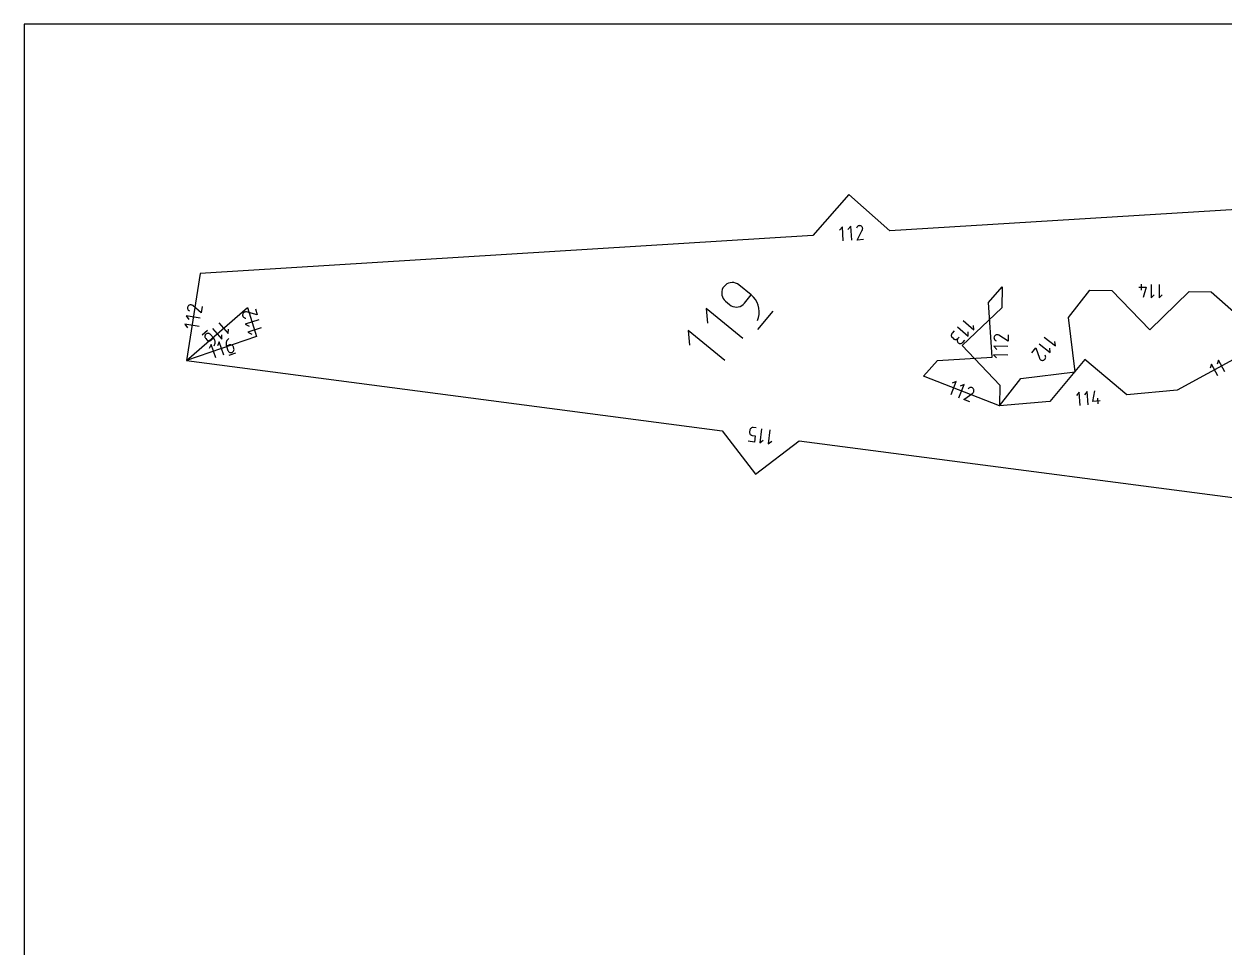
# Model space of a CAD drawing. Extents: x -2 to 214, y 3 to 282.
# Drawn here: x -1.51 to 47.75, y 244.54 to 282.42 of the extents above; entities that cross this region are included whole.
import ezdxf

# ---------------------------------------------------------------- set-up
doc = ezdxf.new("R2010")
doc.units = 0
doc.layers.add('Layer_1', color=7, linetype='CONTINUOUS')

msp = doc.modelspace()

# ---------------------------------------------------------------- linework, layer by layer
at = {"layer": 'Layer_1', "color": 5}
for points in [[(-1.511918, 3.023787), (214.388082, 3.023787), (214.388082, 282.423787), (-1.511918, 282.423787), (-1.511918, 3.023787)], [(59.136664, 275.494586), (34.006257, 273.942575), (32.323923, 275.429202), (30.837297, 273.746864), (5.706889, 272.194854), (5.155582, 268.630373), (7.65418, 270.806984), (8.027825, 269.611744), (5.155582, 268.630373), (27.129644, 265.749844), (28.497343, 263.969473), (30.277713, 265.337168), (52.251775, 262.456639)], [(49.475605, 269.415131), (45.793635, 267.406813), (43.726174, 267.224194), (42.005151, 268.665859), (40.563489, 266.944833), (38.496024, 266.762214), (35.387682, 267.981615), (35.952606, 268.623797), (38.193084, 268.767194), (38.049687, 271.007672), (38.614611, 271.649855), (38.593822, 270.793067), (36.968285, 269.244538), (38.516814, 267.619002), (38.496024, 266.762214), (39.373626, 267.883818), (41.602152, 268.155806), (41.33016, 270.384335), (42.207762, 271.505935), (43.103863, 271.494565), (44.671096, 269.887056), (46.278609, 271.454289), (47.174711, 271.442922), (49.475605, 269.415131)]]:
    msp.add_lwpolyline(points, dxfattribs=at)
at = {"layer": 'Layer_1', "color": 1}
for points in [[(32.093249, 273.533286), (32.057424, 274.113362), (31.936432, 273.976403)], [(32.439737, 273.554685), (32.403912, 274.134761), (32.28292, 273.997802)], [(32.914918, 273.584026), (32.657291, 273.568115), (32.871681, 273.966056), (32.871681, 273.966056), (32.871942, 273.966409), (32.872189, 273.966761), (32.872433, 273.967149), (32.872666, 273.967538), (32.872891, 273.967926), (32.87311, 273.968349), (32.873325, 273.968772), (32.87354, 273.969231), (32.873752, 273.969725), (32.873752, 273.969725), (32.882279, 273.991438), (32.886667, 274.013667), (32.887091, 274.035934), (32.883739, 274.057746), (32.876751, 274.078624), (32.866316, 274.098076), (32.852603, 274.115623), (32.835779, 274.130771), (32.81602, 274.143044), (32.81602, 274.143044), (32.794261, 274.151426), (32.772004, 274.155727), (32.749726, 274.156115), (32.727917, 274.152728), (32.707058, 274.145729), (32.687627, 274.135276), (32.670108, 274.121529), (32.654984, 274.104645), (32.642736, 274.08478), (32.627824, 274.051287)], [(28.57452, 270.262161), (28.57452, 270.262161), (28.617262, 270.387305), (28.640994, 270.514863), (28.646197, 270.64291), (28.633363, 270.769533), (28.602968, 270.892815), (28.555512, 271.010836), (28.491472, 271.121686), (28.411335, 271.223445), (28.315592, 271.314194), (27.811955, 271.726351), (27.811955, 271.726351), (27.747207, 271.770321), (27.677674, 271.801235), (27.605076, 271.819251), (27.531137, 271.824543), (27.457583, 271.817265), (27.386139, 271.797591), (27.318525, 271.765682), (27.256472, 271.721705), (27.201699, 271.665825), (27.201699, 271.665825), (27.15786, 271.601203), (27.12708, 271.531741), (27.109194, 271.459175), (27.104026, 271.385236), (27.111413, 271.311657), (27.131183, 271.240174), (27.163162, 271.172525), (27.207189, 271.11044), (27.263086, 271.055653), (27.430998, 270.918243), (27.430998, 270.918243), (27.495754, 270.87429), (27.565314, 270.843422), (27.637941, 270.825466), (27.711904, 270.820238), (27.785476, 270.827565), (27.856917, 270.847267), (27.924502, 270.879169), (27.986492, 270.923086), (28.041159, 270.978847), (28.315592, 271.314194)], [(44.217008, 271.631609), (44.519222, 271.627774), (44.393157, 271.206025)], [(44.309132, 271.751462), (44.305957, 271.509731)], [(44.724845, 271.746188), (44.717931, 271.201904), (44.840468, 271.321404)], [(45.049951, 271.74206), (45.043037, 271.19778), (45.165571, 271.31728)], [(5.718418, 270.368245), (5.144068, 270.457078), (5.252039, 270.309638)], [(5.791193, 270.838734), (5.751741, 270.583651), (5.408739, 270.878047), (5.408739, 270.878047), (5.408436, 270.878382), (5.408125, 270.878707), (5.407808, 270.879021), (5.40748, 270.879331), (5.407141, 270.879638), (5.406785, 270.879938), (5.406411, 270.880242), (5.406016, 270.880545), (5.405596, 270.880855), (5.405596, 270.880855), (5.386207, 270.89382), (5.365425, 270.902855), (5.343765, 270.908026), (5.321737, 270.909402), (5.299847, 270.907039), (5.278617, 270.900996), (5.258548, 270.891344), (5.240154, 270.878143), (5.223947, 270.86146), (5.223947, 270.86146), (5.211113, 270.841979), (5.20216, 270.821151), (5.197037, 270.79947), (5.195693, 270.777439), (5.198081, 270.755566), (5.204146, 270.734354), (5.213837, 270.714302), (5.227104, 270.695922), (5.243893, 270.679716), (5.273431, 270.657999)], [(7.976295, 270.750515), (8.053313, 270.504156), (7.615668, 270.617232), (7.615668, 270.617232), (7.615248, 270.617401), (7.614824, 270.617553), (7.614401, 270.617697), (7.613971, 270.617831), (7.613533, 270.617955), (7.613078, 270.618071), (7.612609, 270.618177), (7.612122, 270.618276), (7.611611, 270.618368), (7.611611, 270.618368), (7.58849, 270.621472), (7.565852, 270.62041), (7.544131, 270.615507), (7.523755, 270.607026), (7.505153, 270.595254), (7.488756, 270.580469), (7.474997, 270.56296), (7.464305, 270.543004), (7.457108, 270.520888), (7.457108, 270.520888), (7.454169, 270.497753), (7.455312, 270.475112), (7.460272, 270.453391), (7.468774, 270.433025), (7.480561, 270.414441), (7.495353, 270.398072), (7.512889, 270.384345), (7.532899, 270.373695), (7.555113, 270.366548), (7.591199, 270.360074)], [(27.974096, 269.528464), (26.463942, 270.764308), (26.525019, 270.153763)], [(28.591894, 269.898242), (29.209816, 270.653321)], [(5.665357, 270.025175), (5.091006, 270.114008), (5.198978, 269.966568)], [(6.475698, 270.165796), (6.857485, 269.72753), (6.870015, 269.909866)], [(8.118344, 270.296112), (7.563633, 270.122704), (7.72554, 270.037946)], [(8.221923, 269.96478), (7.667215, 269.791368), (7.829119, 269.70661)], [(36.782879, 270.007618), (37.219286, 269.623714), (37.207592, 269.806104)], [(37.012192, 270.268292), (37.448599, 269.884385), (37.436901, 270.066775)], [(6.014049, 269.859994), (5.794918, 269.669099)], [(6.28518, 269.228981), (6.28518, 269.228981), (6.303955, 269.263719), (6.317269, 269.30009), (6.325168, 269.337513), (6.327697, 269.375401), (6.3249, 269.413173), (6.316824, 269.450253), (6.303511, 269.486053), (6.285004, 269.519994), (6.261354, 269.551494), (6.13446, 269.697159), (6.13446, 269.697159), (6.117639, 269.713299), (6.098751, 269.725833), (6.078322, 269.73473), (6.056863, 269.739958), (6.034892, 269.741475), (6.012931, 269.739252), (5.991493, 269.733259), (5.971099, 269.723455), (5.952264, 269.70981), (5.952264, 269.70981), (5.936128, 269.692993), (5.923601, 269.674119), (5.914718, 269.6537), (5.909511, 269.632255), (5.908019, 269.610295), (5.910266, 269.588334), (5.916295, 269.566889), (5.926134, 269.546473), (5.939818, 269.5276), (5.982052, 269.479118), (5.982052, 269.479118), (5.998862, 269.462985), (6.017715, 269.450461), (6.038102, 269.441586), (6.059515, 269.436386), (6.081437, 269.434904), (6.103359, 269.437162), (6.124772, 269.443194), (6.14517, 269.453037), (6.164033, 269.466725), (6.261354, 269.551504)], [(6.213919, 269.93775), (6.595706, 269.499487), (6.608237, 269.68182)], [(6.887531, 269.529247), (6.887531, 269.529247), (6.857026, 269.504175), (6.830956, 269.475526), (6.809507, 269.443865), (6.792852, 269.40974), (6.781172, 269.373708), (6.774642, 269.336327), (6.773446, 269.29815), (6.777757, 269.259732), (6.787755, 269.221632), (6.850214, 269.038823), (6.850214, 269.038823), (6.859693, 269.017526), (6.872442, 268.998782), (6.888, 268.982826), (6.905893, 268.969883), (6.925662, 268.960174), (6.946836, 268.953934), (6.968948, 268.951394), (6.991537, 268.95277), (7.014132, 268.958287), (7.014132, 268.958287), (7.035426, 268.967763), (7.054151, 268.980509), (7.07009, 268.996059), (7.083012, 269.013948), (7.092692, 269.033718), (7.098908, 269.054899), (7.101427, 269.077032), (7.10003, 269.099652), (7.094491, 269.122293), (7.073702, 269.183141), (7.073702, 269.183141), (7.06423, 269.204427), (7.051505, 269.223146), (7.035983, 269.239066), (7.018122, 269.251971), (6.998388, 269.26163), (6.977235, 269.267821), (6.95513, 269.270326), (6.932528, 269.268915), (6.90989, 269.263369), (6.787755, 269.221639)], [(27.235908, 268.626429), (25.725755, 269.862277), (25.786831, 269.251728)], [(36.638942, 269.843967), (36.553694, 269.747059), (36.553694, 269.747059), (36.539925, 269.728253), (36.530001, 269.707887), (36.523894, 269.68648), (36.521566, 269.664545), (36.522977, 269.642598), (36.528078, 269.621157), (36.536848, 269.600734), (36.549241, 269.58185), (36.565233, 269.565019), (36.613754, 269.522333), (36.613754, 269.522333), (36.632479, 269.508627), (36.652785, 269.498743), (36.674157, 269.49265), (36.696075, 269.490322), (36.718024, 269.491733), (36.739487, 269.496845), (36.759945, 269.505632), (36.778882, 269.518064), (36.795777, 269.534119), (36.838463, 269.58264), (36.795777, 269.534119), (36.795777, 269.534119), (36.782011, 269.515313), (36.772095, 269.494943), (36.765992, 269.473526), (36.763663, 269.451576), (36.76511, 269.429605), (36.77025, 269.408135), (36.779066, 269.387671), (36.791519, 269.368733), (36.807581, 269.351839), (36.807581, 269.351839), (36.826306, 269.338134), (36.846612, 269.328249), (36.867987, 269.322156), (36.889901, 269.319828), (36.911851, 269.321239), (36.933314, 269.326351), (36.953772, 269.335135), (36.972709, 269.34757), (36.989607, 269.363625), (37.074856, 269.460533)], [(38.857378, 269.67498), (38.851116, 269.416937), (38.473048, 269.664689), (38.473048, 269.664689), (38.472699, 269.664982), (38.47235, 269.665264), (38.471997, 269.66554), (38.471644, 269.665801), (38.471256, 269.666062), (38.470868, 269.666316), (38.470445, 269.666566), (38.470021, 269.666817), (38.469563, 269.667071), (38.469563, 269.667071), (38.448664, 269.677428), (38.426894, 269.683711), (38.404747, 269.686039), (38.382726, 269.684558), (38.361327, 269.67939), (38.341049, 269.670662), (38.322391, 269.658505), (38.305853, 269.643046), (38.291928, 269.624413), (38.291928, 269.624413), (38.281708, 269.603451), (38.275514, 269.581645), (38.273221, 269.559484), (38.274738, 269.537464), (38.279923, 269.516078), (38.288669, 269.495825), (38.300861, 269.477191), (38.316387, 269.460671), (38.335126, 269.446764), (38.367215, 269.429034)], [(40.336928, 269.58651), (40.794647, 269.228367), (40.772492, 269.409765)], [(6.357221, 268.733829), (6.169296, 269.283845), (6.08881, 269.119757)], [(6.685752, 268.846079), (6.497828, 269.396095), (6.417341, 269.232007)], [(38.845825, 269.199033), (38.264814, 269.21313), (38.390883, 269.080828)], [(39.829623, 268.938165), (39.98868, 269.141449), (40.144103, 268.716994), (40.144103, 268.716994), (40.144206, 268.716536), (40.144319, 268.716112), (40.144442, 268.715689), (40.144576, 268.715266), (40.144724, 268.714842), (40.144887, 268.714419), (40.145067, 268.71396), (40.145261, 268.713502), (40.145472, 268.713043), (40.145472, 268.713043), (40.156059, 268.692257), (40.169775, 268.67422), (40.186148, 268.659124), (40.2047, 268.647165), (40.224953, 268.638536), (40.24643, 268.633435), (40.268659, 268.632059), (40.291155, 268.634599), (40.313447, 268.641235), (40.313447, 268.641235), (40.334159, 268.651953), (40.352147, 268.66575), (40.367207, 268.682164), (40.379145, 268.700728), (40.387749, 268.720981), (40.392826, 268.742454), (40.394166, 268.764679), (40.391556, 268.7872), (40.384821, 268.809545), (40.369663, 268.842925)], [(40.123004, 269.313111), (40.580722, 268.954967), (40.558568, 269.136366)], [(6.900185, 268.842565), (7.175196, 268.936531)], [(38.837404, 268.851988), (38.256393, 268.866085), (38.382462, 268.733783)], [(47.453035, 268.001914), (47.192388, 268.479772), (47.144114, 268.315565)], [(47.738467, 268.157601), (47.477817, 268.635464), (47.429547, 268.471253)], [(36.512602, 267.228156), (36.724851, 267.769197), (36.557373, 267.696069)], [(36.835775, 267.101378), (37.04802, 267.642419), (36.880542, 267.569288)], [(37.278973, 266.927508), (37.038685, 267.02177), (37.400942, 267.292114), (37.400942, 267.292114), (37.40133, 267.29234), (37.401718, 267.292569), (37.402106, 267.292809), (37.402495, 267.293063), (37.402883, 267.293328), (37.403235, 267.29361), (37.403623, 267.293906), (37.404011, 267.294227), (37.4044, 267.294566), (37.4044, 267.294566), (37.421291, 267.310653), (37.43465, 267.328958), (37.444433, 267.348964), (37.450585, 267.370159), (37.453055, 267.392035), (37.451785, 267.414076), (37.446754, 267.435769), (37.437896, 267.456604), (37.42516, 267.476063), (37.42516, 267.476063), (37.408964, 267.492845), (37.390599, 267.506134), (37.370561, 267.515874), (37.349359, 267.522002), (37.32749, 267.524436), (37.305467, 267.523166), (37.283785, 267.518093), (37.262946, 267.509168), (37.243459, 267.496323), (37.215812, 267.472246)], [(41.814866, 266.782146), (41.766969, 267.324362), (41.657079, 267.193139)], [(42.138737, 266.810752), (42.090841, 267.352968), (41.98095, 267.221746)], [(42.632464, 266.975845), (42.3314, 266.949253), (42.414391, 267.381547)], [(42.55287, 266.847335), (42.531598, 267.088145)], [(28.525265, 265.859999), (28.397291, 265.876773), (28.397291, 265.876773), (28.37405, 265.877719), (28.351638, 265.874604), (28.330461, 265.867735), (28.310942, 265.857434), (28.293483, 265.844014), (28.278497, 265.827786), (28.2664, 265.809072), (28.257606, 265.78818), (28.252518, 265.765429), (28.244161, 265.701675), (28.244161, 265.701675), (28.243209, 265.678396), (28.246313, 265.655973), (28.253178, 265.634817), (28.263476, 265.61533), (28.276892, 265.597916), (28.293106, 265.582983), (28.311803, 265.570933), (28.332663, 265.562173), (28.355371, 265.557107), (28.483348, 265.540329), (28.449704, 265.283694), (28.193753, 265.317243)], [(28.741363, 265.831671), (28.665815, 265.255366), (28.810736, 265.366727)], [(29.085596, 265.786547), (29.010052, 265.210242), (29.15497, 265.3216)]]:
    msp.add_lwpolyline(points, dxfattribs=at)

doc.saveas('drawing.dxf')
